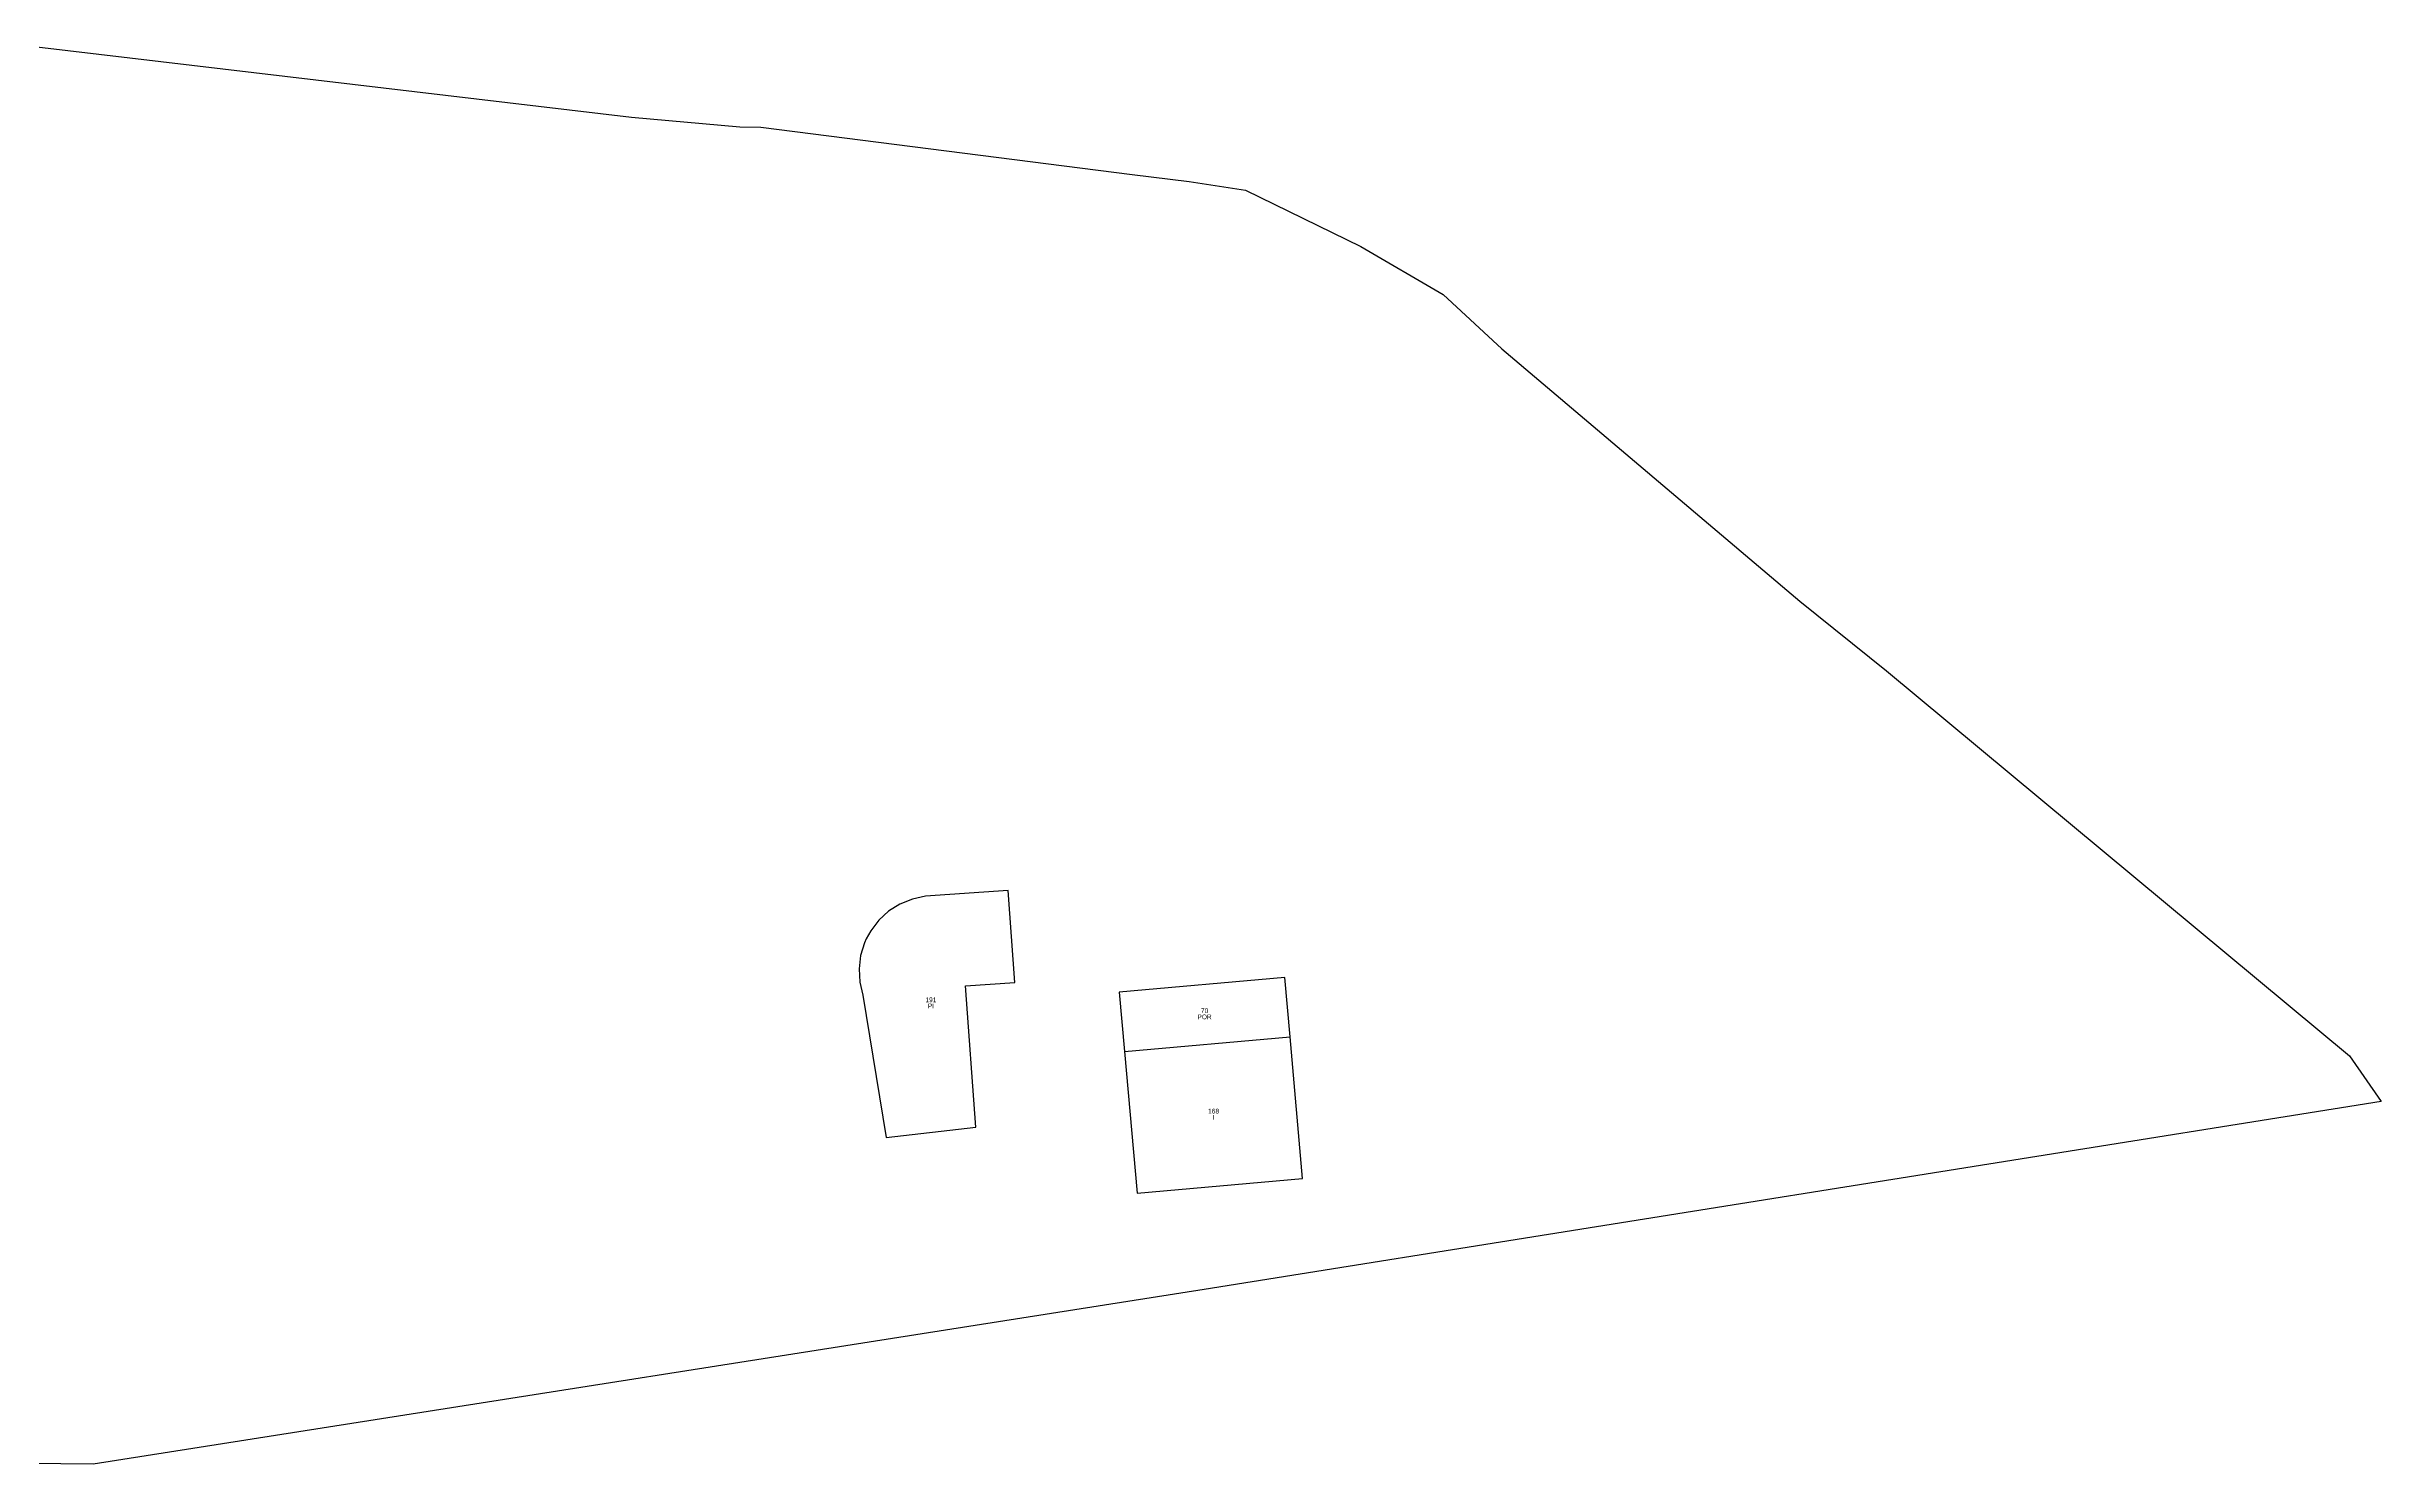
# Model space of a CAD drawing. Header units: metres. Extents: x 424219 to 425867, y 4216427 to 4217083.
# Drawn here: x 425670.6 to 425867.4, y 4216727.8 to 4216847.2 of the extents above; entities that cross this region are included whole.
import ezdxf
from ezdxf.enums import TextEntityAlignment as Align

# ---------------------------------------------------------------- set-up
doc = ezdxf.new("R2010")
doc.units = ezdxf.units.M

msp = doc.modelspace()

# ---------------------------------------------------------------- linework, layer by layer
at = {"layer": 'PG-LI'}
msp.add_line((425761.4535, 4216762.5505), (425775.4035, 4216763.7905), dxfattribs=at)
for points in [[(425741.3635, 4216755.301), (425748.9135, 4216756.1605), (425748.0635, 4216768.0705), (425752.2135, 4216768.3705), (425751.6535, 4216776.1205), (425744.6735, 4216775.6305), (425743.5735, 4216775.3905), (425742.5235, 4216774.9705), (425741.5735, 4216774.3705), (425740.7435, 4216773.6105), (425740.0635, 4216772.7105), (425739.6835, 4216772.0405), (425739.5435, 4216771.7105), (425739.2135, 4216770.6405), (425739.0835, 4216769.5205), (425739.1435, 4216768.3905), (425739.4135, 4216767.3005), (425741.3635, 4216755.301)], [(425775.4035, 4216763.7905), (425774.9635, 4216768.7705), (425761.0135, 4216767.5305), (425761.4535, 4216762.5505)], [(425761.4535, 4216762.5505), (425762.5235, 4216750.6005), (425776.4635, 4216751.8405), (425775.4035, 4216763.7905)]]:
    msp.add_lwpolyline(points, dxfattribs=at)
at = {"layer": 'PG-LP'}
msp.add_lwpolyline([(425669.794, 4216847.23), (425719.8945, 4216841.28), (425729.0345, 4216840.48), (425730.7945, 4216840.44), (425762.1045, 4216836.4495), (425766.8945, 4216835.8695), (425771.6345, 4216835.1295), (425781.3645, 4216830.3795), (425788.2945, 4216826.3395), (425793.2445, 4216821.7595), (425818.354, 4216800.5), (425825.664, 4216794.63), (425864.674, 4216762.17), (425867.364, 4216758.32), (425768.1635, 4216742.481), (425674.543, 4216727.7515), (425644.5125, 4216728.0615)], dxfattribs=at)

# ---------------------------------------------------------------- texts
at = {"layer": 'PG-AA'}
for s, p in [('PI', (425745.14, 4216766.58)), ('POR', (425768.2, 4216765.66)), ('I', (425768.96, 4216757.2))]:
    msp.add_text(s, height=0.4, dxfattribs=at).set_placement(p, align=Align.TOP_CENTER)
at = {"layer": 'PG-AS'}
for s, p in [('191', (425745.14, 4216766.58)), ('70', (425768.2, 4216765.66)), ('168', (425768.96, 4216757.2))]:
    msp.add_text(s, height=0.4, dxfattribs=at).set_placement(p, align=Align.BOTTOM_CENTER)

doc.saveas('drawing.dxf')
